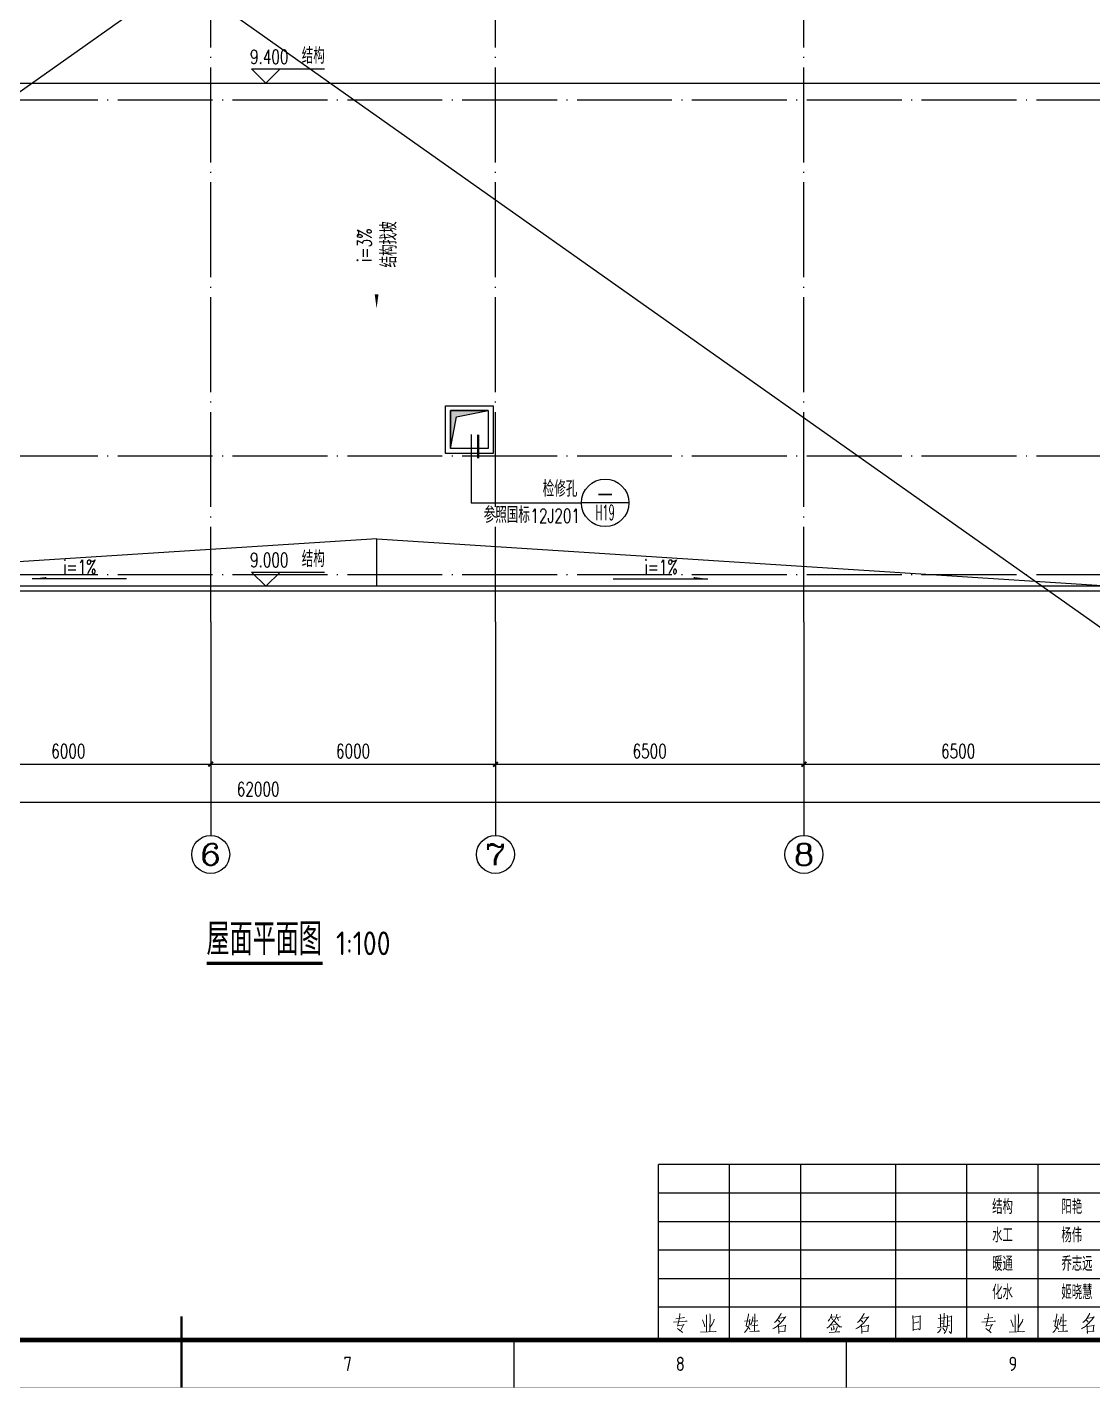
# Model space of a CAD drawing. Extents: x 93518 to 937116, y -359949 to 58022.
# Drawn here: x 891792 to 914245, y -122600 to -93918 of the extents above; entities that cross this region are included whole.
import ezdxf
from ezdxf.enums import TextEntityAlignment as Align

# ---------------------------------------------------------------- set-up
doc = ezdxf.new("R2010")
doc.units = 0
doc.header["$LTSCALE"] = 1000
doc.header["$MEASUREMENT"] = 0
doc.linetypes.add('DOTE', pattern=[2.42, 2, -0.2, 0.02, -0.2])
doc.layers.get('0').update_dxf_attribs({"color": 8, "linetype": 'CONTINUOUS'})
doc.layers.get('Defpoints').update_dxf_attribs({"color": 8, "linetype": 'CONTINUOUS'})
for name, color, linetype in [('-人员定位', 6, 'CONTINUOUS'), ('AXIS', 8, 'CONTINUOUS'), ('AXIS_TEXT', 8, 'CONTINUOUS'), ('DIM_ELEV', 8, 'CONTINUOUS'), ('DIM_IDEN', 8, 'CONTINUOUS'), ('DIM_SYMB', 8, 'CONTINUOUS'), ('DOTE', 8, 'DOTE'), ('D洞口', 8, 'CONTINUOUS'), ('HQ1', 8, 'CONTINUOUS'), ('HQ2', 8, 'CONTINUOUS'), ('PUB_TEXT', 8, 'CONTINUOUS'), ('STAIR', 8, 'CONTINUOUS')]:
    doc.layers.add(name, color=color, linetype=linetype)
doc.styles.add('_TCH_AXIS', font='complex.shx', dxfattribs={"bigfont": 'GBCBIG.shx'})
doc.styles.add('_TCH_DIM', font='simplex.shx', dxfattribs={"bigfont": 'gbcbig.shx'})
doc.styles.add('_TCH_DIM_T3', font='simplex.shx', dxfattribs={"width": 0.705882, "bigfont": 'gbcbig.shx'})
doc.styles.add('_TCH_LABEL', font='COMPLEX', dxfattribs={"bigfont": 'GBCBIG'})
doc.styles.add('COMPLEX', font='geditxt.shx', dxfattribs={"bigfont": 'hztxt1.shx'})
doc.styles.get("Standard").update_dxf_attribs({"font": 'GBENOR', "bigfont": 'GBCBIG'})
doc.dimstyles.new('_TCH_ARCH&&100', dxfattribs={"dimtxt": 297.5, "dimasz": 100, "dimexe": 250, "dimexo": 300, "dimgap": 126.25, "dimtad": 1, "dimdec": 0, "dimzin": 0, "dimdsep": 46, "dimtxsty": '_TCH_DIM_T3', "dimblk": 'ARCHTICK', "dimcen": 0.09, "dimclrt": 7, "dimazin": 2, "dimtfac": 1, "dimtdec": 0, "dimtix": 1, "dimtmove": 2, "dimatfit": 3, "dimfxl": 0, "dimtolj": 1, "dimtzin": 0, "dimarcsym": 0})

# ---------------------------------------------------------------- blocks, each defined once
blk = doc.blocks.new('GEDI_WK_A1')
at = {"color": 3}
for p, q in [((420.5, 0), (420.5, 10)), ((490.58, 0), (490.58, 10)), ((560.67, 0), (560.67, 10))]:
    blk.add_line(p, q, dxfattribs=at)
for points, const_width in [([(0, 0), (841, 0), (841, 594), (0, 594)], 0.1), ([(25, 10), (831, 10), (831, 584), (25, 584)], 1)]:
    blk.add_lwpolyline(points, close=True, dxfattribs=dict(at, const_width=const_width))
at = {"color": 3, "const_width": 0.5}
blk.add_lwpolyline([(420.5, 0), (420.5, 15)], dxfattribs=at)
at = {"color": 3}
for s, p in [('7', (455.54, 5)), ('8', (525.62, 5)), ('9', (595.71, 5))]:
    blk.add_text(s, height=3, dxfattribs=at).set_placement(p, align=Align.MIDDLE)
blk = doc.blocks.new('GEDI_HQ1_2012')
at = {"layer": 'HQ1', "color": 2}
for p, q in [((0, 37), (-65, 37)), ((-65, 0), (-65, 37)), ((-50, 0), (-50, 37)), ((-35, 0), (-35, 37)), ((-15, 0), (-15, 37)), ((0, 0), (0, 37)), ((-65, 31), (0, 31)), ((-65, 25), (0, 25)), ((-65, 19), (0, 19)), ((-65, 13), (0, 13)), ((-65, 7), (0, 7)), ((0, 0), (0, 7)), ((-65, 0), (0, 0))]:
    blk.add_line(p, q, dxfattribs=at)
at = {"layer": 'HQ1', "color": 7, "lineweight": 0}
for points in [[(-61.84, 3.75), (-58.95, 3.96), (-59.09, 3.99), (-59.26, 3.96)], [(-61.32, 4.51), (-59.5, 4.74), (-59.61, 4.74), (-59.81, 4.67)], [(-60.48, 5.59), (-60.45, 5.32), (-60.68, 4.06), (-60.94, 2.94), (-61, 3), (-59.61, 3.24), (-59.64, 3.34), (-60.33, 1.98)], [(-55.7, 4.3), (-55.3, 3.17), (-55.24, 2.8)], [(-54.89, 5.32), (-54.83, 5.02), (-54.83, 1.71)], [(-54.16, 5.56), (-54.1, 5.29), (-54.16, 1.74)], [(-53.24, 4.44), (-53.3, 3.99), (-53.67, 3.34), (-54.13, 2.66)], [(-45.7, 4.4), (-45.7, 4.26), (-45.81, 3.69), (-45.9, 3.24), (-45.95, 2.94), (-46.07, 2.69), (-46.25, 2.39), (-46.42, 2.12), (-46.62, 1.84), (-46.85, 1.57)], [(-46.82, 3.96), (-45.72, 4.09)], [(-46.04, 5.53), (-46.04, 5.36), (-46.48, 3), (-46.3, 2.9), (-46.1, 2.73), (-45.92, 2.59), (-45.78, 2.42), (-45.7, 2.25)], [(-45.12, 4.88), (-45.12, 4.64), (-45.26, 3.99), (-45.4, 3.58), (-45.58, 3.21)], [(-45.29, 3), (-44.07, 3.17), (-44.22, 3.17), (-44.36, 3.11)], [(-45.17, 3.96), (-44.02, 4.06), (-44.1, 4.09), (-44.27, 4.06)], [(-44.71, 5.53), (-44.68, 5.32), (-44.74, 1.88)], [(-39.56, 4.64), (-39.47, 4.61), (-38.17, 4.84), (-38.25, 4.91), (-38.49, 4.57), (-38.74, 4.2), (-39.01, 3.89), (-39.3, 3.58), (-39.62, 3.27), (-39.96, 2.97), (-40.34, 2.69), (-40.4, 2.66), (-40.63, 2.52), (-40.86, 2.36)], [(-39.15, 5.7), (-39.18, 5.46), (-39.53, 4.91), (-39.73, 4.57), (-39.96, 4.26), (-40.25, 3.92), (-40.54, 3.69)], [(-39.88, 4.26), (-39.82, 4.23), (-39.5, 3.92), (-39.47, 3.75), (-39.59, 3.99)], [(-39.73, 3.04), (-39.67, 2.94), (-39.62, 2.08), (-39.59, 1.98), (-39.59, 1.37), (-39.62, 1.64), (-39.62, 1.74), (-38.19, 1.91), (-38.22, 1.91), (-38.37, 1.91), (-38.22, 3.17), (-38.17, 3.11), (-38.25, 3.07), (-39.64, 2.87)], [(-27.95, 4.37), (-27.98, 4.2), (-28.44, 3.58), (-28.47, 3.51), (-28.7, 3.21), (-29.11, 2.83), (-29.31, 2.66), (-29.51, 2.49)], [(-28.5, 5.49), (-28.53, 5.26), (-28.76, 4.74), (-28.96, 4.33), (-29.2, 3.99)], [(-28.73, 4.81), (-27.89, 4.91)], [(-28.53, 4.78), (-28.33, 4.26)], [(-27.57, 3.27), (-28.5, 3.14)], [(-28.07, 2.94), (-27.95, 2.42), (-28.01, 2.15), (-28.01, 2.52)], [(-28.01, 4.13), (-26.85, 2.83), (-26.38, 2.83), (-26.85, 2.87), (-27.08, 3.11)], [(-27.43, 5.49), (-27.4, 5.32), (-27.75, 4.37)], [(-27.34, 2.9), (-27.34, 2.66), (-27.69, 1.71)], [(-27.6, 4.71), (-26.56, 4.88)], [(-27.28, 4.67), (-27.02, 4.13)], [(-22.07, 4.64), (-21.98, 4.61), (-20.68, 4.84), (-20.76, 4.91), (-20.99, 4.57), (-21.26, 4.2), (-21.52, 3.89), (-21.81, 3.58), (-22.12, 3.27), (-22.47, 2.97), (-22.85, 2.69), (-22.91, 2.66), (-23.14, 2.52), (-23.37, 2.36)], [(-21.66, 5.7), (-21.69, 5.46), (-22.04, 4.91), (-22.24, 4.57), (-22.47, 4.26), (-22.76, 3.92), (-23.05, 3.69)], [(-22.39, 4.26), (-22.33, 4.23), (-22.01, 3.92), (-21.98, 3.75), (-22.1, 3.99)], [(-22.24, 3.04), (-22.18, 2.94), (-22.12, 2.08), (-22.1, 1.98), (-22.1, 1.37), (-22.12, 1.64), (-22.12, 1.74), (-20.71, 1.91), (-20.74, 1.91), (-20.88, 1.91), (-20.74, 3.17), (-20.68, 3.11), (-20.76, 3.07), (-22.15, 2.87)], [(-11.41, 5.19), (-11.35, 4.84), (-11.32, 4.09), (-11.29, 3.31), (-11.29, 3.21), (-11.29, 2.66), (-11.29, 1.94), (-11.29, 2.18), (-10.17, 2.39), (-9.93, 2.15), (-9.87, 2.46), (-9.87, 2.87), (-9.84, 3.65), (-9.82, 4.47), (-9.82, 5.15), (-9.79, 5.05), (-11.32, 4.81)], [(-11.29, 3.58), (-10.17, 3.79), (-10.28, 3.82), (-10.54, 3.69)], [(-6.17, 2.63), (-4.37, 2.9), (-4.46, 2.94), (-4.57, 2.83)], [(-6.08, 4.57), (-4.37, 4.78)], [(-5.62, 5.49), (-5.56, 5.29), (-5.56, 2.73)], [(-5.53, 3.99), (-5.01, 4.09)], [(-5.5, 3.41), (-5.04, 3.51)], [(-4.8, 5.7), (-4.75, 5.49), (-4.83, 2.83)], [(-4.14, 5.22), (-4.05, 4.84), (-4.05, 4.09), (-4.08, 3.27), (-4.14, 2.76), (-4.28, 2.22), (-4.46, 1.88), (-4.78, 1.37)], [(-4.08, 3.07), (-4.02, 3.07), (-3.56, 3.17)], [(-4.05, 4.81), (-3.18, 4.98), (-3.27, 5.08), (-3.27, 4.03), (-3.27, 3.96), (-3.24, 2.42), (-3.27, 1.84), (-3.3, 1.5), (-3.33, 1.4), (-3.76, 1.84), (-3.36, 1.54)], [(-4.02, 3.96), (-3.53, 4.06)], [(-60.97, 2.42), (-60.62, 2.15), (-60.39, 1.98), (-60.13, 1.81), (-59.99, 1.67), (-59.9, 1.5)], [(-56.1, 1.64), (-52.83, 1.81), (-52.98, 1.84), (-53.3, 1.77)], [(-45.75, 1.81), (-43.72, 1.91), (-43.93, 1.94), (-44.27, 1.88)], [(-28.99, 1.61), (-26.79, 1.77), (-26.93, 1.77), (-27.25, 1.74)], [(-28.62, 2.66), (-28.47, 2.22), (-28.47, 2.01), (-28.5, 2.29)], [(-5.5, 2.42), (-5.53, 2.25), (-5.76, 1.91), (-5.97, 1.67), (-6.17, 1.5)], [(-5.04, 2.52), (-4.72, 2.12), (-4.72, 1.94), (-4.83, 2.25)]]:
    blk.add_lwpolyline(points, dxfattribs=at)
blk.add_text('223344', height=0.0001).set_placement((-22.1, 1.74))
blk = doc.blocks.new('GEDI_HQ2_2012')
at = {"layer": 'HQ2', "color": 2}
for p, q in [((0, 37), (-65, 37)), ((-65, 0), (-65, 37)), ((-50, 0), (-50, 37)), ((-35, 0), (-35, 37)), ((-15, 0), (-15, 37)), ((0, 0), (0, 37)), ((-65, 31), (0, 31)), ((-65, 25), (0, 25)), ((-65, 19), (0, 19)), ((-65, 13), (0, 13)), ((-65, 7), (0, 7)), ((0, 0), (0, 7)), ((-65, 0), (0, 0))]:
    blk.add_line(p, q, dxfattribs=at)
at = {"layer": 'HQ2', "color": 7, "lineweight": 0}
for points in [[(-61.84, 3.75), (-58.95, 3.96), (-59.09, 3.99), (-59.26, 3.96)], [(-61.32, 4.51), (-59.5, 4.74), (-59.61, 4.74), (-59.81, 4.67)], [(-60.48, 5.59), (-60.45, 5.32), (-60.68, 4.06), (-60.94, 2.94), (-61, 3), (-59.61, 3.24), (-59.64, 3.34), (-60.33, 1.98)], [(-55.7, 4.3), (-55.3, 3.17), (-55.24, 2.8)], [(-54.89, 5.32), (-54.83, 5.02), (-54.83, 1.71)], [(-54.16, 5.56), (-54.1, 5.29), (-54.16, 1.74)], [(-53.24, 4.44), (-53.3, 3.99), (-53.67, 3.34), (-54.13, 2.66)], [(-45.7, 4.4), (-45.7, 4.26), (-45.81, 3.69), (-45.9, 3.24), (-45.95, 2.94), (-46.07, 2.69), (-46.25, 2.39), (-46.42, 2.12), (-46.62, 1.84), (-46.85, 1.57)], [(-46.82, 3.96), (-45.72, 4.09)], [(-46.04, 5.53), (-46.04, 5.36), (-46.48, 3), (-46.3, 2.9), (-46.1, 2.73), (-45.92, 2.59), (-45.78, 2.42), (-45.7, 2.25)], [(-45.12, 4.88), (-45.12, 4.64), (-45.26, 3.99), (-45.4, 3.58), (-45.58, 3.21)], [(-45.29, 3), (-44.07, 3.17), (-44.22, 3.17), (-44.36, 3.11)], [(-45.17, 3.96), (-44.02, 4.06), (-44.1, 4.09), (-44.27, 4.06)], [(-44.71, 5.53), (-44.68, 5.32), (-44.74, 1.88)], [(-39.56, 4.64), (-39.47, 4.61), (-38.17, 4.84), (-38.25, 4.91), (-38.49, 4.57), (-38.74, 4.2), (-39.01, 3.89), (-39.3, 3.58), (-39.62, 3.27), (-39.96, 2.97), (-40.34, 2.69), (-40.4, 2.66), (-40.63, 2.52), (-40.86, 2.36)], [(-39.15, 5.7), (-39.18, 5.46), (-39.53, 4.91), (-39.73, 4.57), (-39.96, 4.26), (-40.25, 3.92), (-40.54, 3.69)], [(-39.88, 4.26), (-39.82, 4.23), (-39.5, 3.92), (-39.47, 3.75), (-39.59, 3.99)], [(-39.73, 3.04), (-39.67, 2.94), (-39.62, 2.08), (-39.59, 1.98), (-39.59, 1.37), (-39.62, 1.64), (-39.62, 1.74), (-38.19, 1.91), (-38.22, 1.91), (-38.37, 1.91), (-38.22, 3.17), (-38.17, 3.11), (-38.25, 3.07), (-39.64, 2.87)], [(-27.95, 4.37), (-27.98, 4.2), (-28.44, 3.58), (-28.47, 3.51), (-28.7, 3.21), (-29.11, 2.83), (-29.31, 2.66), (-29.51, 2.49)], [(-28.5, 5.49), (-28.53, 5.26), (-28.76, 4.74), (-28.96, 4.33), (-29.2, 3.99)], [(-28.73, 4.81), (-27.89, 4.91)], [(-28.53, 4.78), (-28.33, 4.26)], [(-27.57, 3.27), (-28.5, 3.14)], [(-28.07, 2.94), (-27.95, 2.42), (-28.01, 2.15), (-28.01, 2.52)], [(-28.01, 4.13), (-26.85, 2.83), (-26.38, 2.83), (-26.85, 2.87), (-27.08, 3.11)], [(-27.43, 5.49), (-27.4, 5.32), (-27.75, 4.37)], [(-27.34, 2.9), (-27.34, 2.66), (-27.69, 1.71)], [(-27.6, 4.71), (-26.56, 4.88)], [(-27.28, 4.67), (-27.02, 4.13)], [(-22.07, 4.64), (-21.98, 4.61), (-20.68, 4.84), (-20.76, 4.91), (-20.99, 4.57), (-21.26, 4.2), (-21.52, 3.89), (-21.81, 3.58), (-22.12, 3.27), (-22.47, 2.97), (-22.85, 2.69), (-22.91, 2.66), (-23.14, 2.52), (-23.37, 2.36)], [(-21.66, 5.7), (-21.69, 5.46), (-22.04, 4.91), (-22.24, 4.57), (-22.47, 4.26), (-22.76, 3.92), (-23.05, 3.69)], [(-22.39, 4.26), (-22.33, 4.23), (-22.01, 3.92), (-21.98, 3.75), (-22.1, 3.99)], [(-22.24, 3.04), (-22.18, 2.94), (-22.12, 2.08), (-22.1, 1.98), (-22.1, 1.37), (-22.12, 1.64), (-22.12, 1.74), (-20.71, 1.91), (-20.74, 1.91), (-20.88, 1.91), (-20.74, 3.17), (-20.68, 3.11), (-20.76, 3.07), (-22.15, 2.87)], [(-11.41, 5.19), (-11.35, 4.84), (-11.32, 4.09), (-11.29, 3.31), (-11.29, 3.21), (-11.29, 2.66), (-11.29, 1.94), (-11.29, 2.18), (-10.17, 2.39), (-9.93, 2.15), (-9.87, 2.46), (-9.87, 2.87), (-9.84, 3.65), (-9.82, 4.47), (-9.82, 5.15), (-9.79, 5.05), (-11.32, 4.81)], [(-11.29, 3.58), (-10.17, 3.79), (-10.28, 3.82), (-10.54, 3.69)], [(-6.17, 2.63), (-4.37, 2.9), (-4.46, 2.94), (-4.57, 2.83)], [(-6.08, 4.57), (-4.37, 4.78)], [(-5.62, 5.49), (-5.56, 5.29), (-5.56, 2.73)], [(-5.53, 3.99), (-5.01, 4.09)], [(-5.5, 3.41), (-5.04, 3.51)], [(-4.8, 5.7), (-4.75, 5.49), (-4.83, 2.83)], [(-4.14, 5.22), (-4.05, 4.84), (-4.05, 4.09), (-4.08, 3.27), (-4.14, 2.76), (-4.28, 2.22), (-4.46, 1.88), (-4.78, 1.37)], [(-4.08, 3.07), (-4.02, 3.07), (-3.56, 3.17)], [(-4.05, 4.81), (-3.18, 4.98), (-3.27, 5.08), (-3.27, 4.03), (-3.27, 3.96), (-3.24, 2.42), (-3.27, 1.84), (-3.3, 1.5), (-3.33, 1.4), (-3.76, 1.84), (-3.36, 1.54)], [(-4.02, 3.96), (-3.53, 4.06)], [(-60.97, 2.42), (-60.62, 2.15), (-60.39, 1.98), (-60.13, 1.81), (-59.99, 1.67), (-59.9, 1.5)], [(-56.1, 1.64), (-52.83, 1.81), (-52.98, 1.84), (-53.3, 1.77)], [(-45.75, 1.81), (-43.72, 1.91), (-43.93, 1.94), (-44.27, 1.88)], [(-28.99, 1.61), (-26.79, 1.77), (-26.93, 1.77), (-27.25, 1.74)], [(-28.62, 2.66), (-28.47, 2.22), (-28.47, 2.01), (-28.5, 2.29)], [(-5.5, 2.42), (-5.53, 2.25), (-5.76, 1.91), (-5.97, 1.67), (-6.17, 1.5)], [(-5.04, 2.52), (-4.72, 2.12), (-4.72, 1.94), (-4.83, 2.25)]]:
    blk.add_lwpolyline(points, dxfattribs=at)
blk.add_text('112233', height=0.0001).set_placement((-22.1, 1.74))
blk = doc.blocks.new('_ArchTick')
at = {"color": 0, "linetype": 'ByBlock', "const_width": 0.4}
blk.add_lwpolyline([(-0.5, -0.5), (0.5, 0.5)], dxfattribs=at)
blk = doc.blocks.new('*D553')
at = {"layer": 'AXIS', "color": 0, "lineweight": -2, "transparency": 16777216}
for p, q in [((889658, -106744), (889658, -109694)), ((895658, -106744), (895658, -109694)), ((889658, -109444), (895658, -109444))]:
    blk.add_line(p, q, dxfattribs=at)
at = {"layer": 'Defpoints', "color": 0, "transparency": 16777216}
for p in [(889658, -106444), (895658, -106444), (895658, -109444)]:
    blk.add_point(p, dxfattribs=at)
at = {"layer": 'AXIS', "color": 0, "lineweight": -2, "transparency": 16777216, "xscale": 100, "yscale": 100, "zscale": 100, "rotation": 180}
blk.add_blockref('_ArchTick', (889658, -109444), dxfattribs=at)
at = {"layer": 'AXIS', "color": 0, "lineweight": -2, "transparency": 16777216, "xscale": 100, "yscale": 100, "zscale": 100}
blk.add_blockref('_ArchTick', (895658, -109444), dxfattribs=at)
at = {"layer": 'AXIS', "color": 7, "transparency": 16777216, "insert": (892658, -109169), "char_height": 297.5, "attachment_point": 5, "style": '_TCH_DIM_T3'}
blk.add_mtext('\\A1;6000', dxfattribs=at)
blk = doc.blocks.new('*D554')
at = {"layer": 'AXIS', "color": 0, "lineweight": -2, "transparency": 16777216}
for p, q in [((895658, -106744), (895658, -109694)), ((901658, -106744), (901658, -109694)), ((895658, -109444), (901658, -109444))]:
    blk.add_line(p, q, dxfattribs=at)
at = {"layer": 'Defpoints', "color": 0, "transparency": 16777216}
for p in [(895658, -106444), (901658, -106444), (901658, -109444)]:
    blk.add_point(p, dxfattribs=at)
at = {"layer": 'AXIS', "color": 0, "lineweight": -2, "transparency": 16777216, "xscale": 100, "yscale": 100, "zscale": 100, "rotation": 180}
blk.add_blockref('_ArchTick', (895658, -109444), dxfattribs=at)
at = {"layer": 'AXIS', "color": 0, "lineweight": -2, "transparency": 16777216, "xscale": 100, "yscale": 100, "zscale": 100}
blk.add_blockref('_ArchTick', (901658, -109444), dxfattribs=at)
at = {"layer": 'AXIS', "color": 7, "transparency": 16777216, "insert": (898658, -109169), "char_height": 297.5, "attachment_point": 5, "style": '_TCH_DIM_T3'}
blk.add_mtext('\\A1;6000', dxfattribs=at)
blk = doc.blocks.new('*D555')
at = {"layer": 'AXIS', "color": 0, "lineweight": -2, "transparency": 16777216}
for p, q in [((901658, -106744), (901658, -109694)), ((908158, -106744), (908158, -109694)), ((901658, -109444), (908158, -109444))]:
    blk.add_line(p, q, dxfattribs=at)
at = {"layer": 'Defpoints', "color": 0, "transparency": 16777216}
for p in [(901658, -106444), (908158, -106444), (908158, -109444)]:
    blk.add_point(p, dxfattribs=at)
at = {"layer": 'AXIS', "color": 0, "lineweight": -2, "transparency": 16777216, "xscale": 100, "yscale": 100, "zscale": 100, "rotation": 180}
blk.add_blockref('_ArchTick', (901658, -109444), dxfattribs=at)
at = {"layer": 'AXIS', "color": 0, "lineweight": -2, "transparency": 16777216, "xscale": 100, "yscale": 100, "zscale": 100}
blk.add_blockref('_ArchTick', (908158, -109444), dxfattribs=at)
at = {"layer": 'AXIS', "color": 7, "transparency": 16777216, "insert": (904908, -109169), "char_height": 297.5, "attachment_point": 5, "style": '_TCH_DIM_T3'}
blk.add_mtext('\\A1;6500', dxfattribs=at)
blk = doc.blocks.new('*D556')
at = {"layer": 'AXIS', "color": 0, "lineweight": -2, "transparency": 16777216}
for p, q in [((908158, -106744), (908158, -109694)), ((914658, -106744), (914658, -109694)), ((908158, -109444), (914658, -109444))]:
    blk.add_line(p, q, dxfattribs=at)
at = {"layer": 'Defpoints', "color": 0, "transparency": 16777216}
for p in [(908158, -106444), (914658, -106444), (914658, -109444)]:
    blk.add_point(p, dxfattribs=at)
at = {"layer": 'AXIS', "color": 0, "lineweight": -2, "transparency": 16777216, "xscale": 100, "yscale": 100, "zscale": 100, "rotation": 180}
blk.add_blockref('_ArchTick', (908158, -109444), dxfattribs=at)
at = {"layer": 'AXIS', "color": 0, "lineweight": -2, "transparency": 16777216, "xscale": 100, "yscale": 100, "zscale": 100}
blk.add_blockref('_ArchTick', (914658, -109444), dxfattribs=at)
at = {"layer": 'AXIS', "color": 7, "transparency": 16777216, "insert": (911408, -109169), "char_height": 297.5, "attachment_point": 5, "style": '_TCH_DIM_T3'}
blk.add_mtext('\\A1;6500', dxfattribs=at)
blk = doc.blocks.new('*D559')
at = {"layer": 'AXIS', "color": 0, "lineweight": -2, "transparency": 16777216}
for p, q in [((865658, -106744), (865658, -110494)), ((927658, -106744), (927658, -110494)), ((865658, -110244), (927658, -110244))]:
    blk.add_line(p, q, dxfattribs=at)
at = {"layer": 'Defpoints', "color": 0, "transparency": 16777216}
for p in [(865658, -106444), (927658, -106444), (927658, -110244)]:
    blk.add_point(p, dxfattribs=at)
at = {"layer": 'AXIS', "color": 0, "lineweight": -2, "transparency": 16777216, "xscale": 100, "yscale": 100, "zscale": 100, "rotation": 180}
blk.add_blockref('_ArchTick', (865658, -110244), dxfattribs=at)
at = {"layer": 'AXIS', "color": 0, "lineweight": -2, "transparency": 16777216, "xscale": 100, "yscale": 100, "zscale": 100}
blk.add_blockref('_ArchTick', (927658, -110244), dxfattribs=at)
at = {"layer": 'AXIS', "color": 7, "transparency": 16777216, "insert": (896658, -109969), "char_height": 297.5, "attachment_point": 5, "style": '_TCH_DIM_T3'}
blk.add_mtext('\\A1;62000', dxfattribs=at)
blk = doc.blocks.new('_AXISO')
blk.add_circle((0, 0), 0.5)
at = {"layer": 'AXIS_TEXT', "style": 'COMPLEX', "width": 1.041667}
blk.add_attdef('A', text='', height=0.56, dxfattribs=at).set_placement((-0.25, -0.28), (0.25, -0.28), align=Align.FIT)

msp = doc.modelspace()

# ---------------------------------------------------------------- hatches: boundary and pattern name
msp.add_hatch(color=0).paths.add_polyline_path([(900707.8, -101994.5), (900707.8, -102794.5), (900835, -102123.5), (901507.8, -101994.5)])
at = {"layer": 'DIM_SYMB'}
for points in [[(891892.5, -105539.1), (892192.5, -105539.1), (892192.5, -105499.1)], [(906132.2, -105539.1), (905832.2, -105539.1), (905832.2, -105499.1)]]:
    msp.add_hatch(color=256, dxfattribs=at).paths.add_polyline_path(points)

# ---------------------------------------------------------------- linework, layer by layer
at = {"layer": '-人员定位'}
for p, q in [((852991.4, -63174.9), (937091.4, -122574.9)), ((937091.4, -63174.9), (852991.4, -122574.9))]:
    msp.add_line(p, q, dxfattribs=at)
at = {"color": 2}
msp.add_line((865507.8, -95094.5), (927807.8, -95094.5), dxfattribs=at)
for points in [[(927907.8, -95094.5), (927907.8, -105794.5), (865407.8, -105794.5), (865407.8, -95094.5)], [(927807.8, -95194.5), (927807.8, -105694.5), (865507.8, -105694.5), (865507.8, -95094.5)]]:
    msp.add_lwpolyline(points)
at = {"color": 4}
for points in [[(901607.8, -101894.5), (901607.8, -102894.5), (900607.8, -102894.5), (900607.8, -101894.5)], [(901507.8, -101994.5), (901507.8, -102794.5), (900707.8, -102794.5), (900707.8, -101994.5)]]:
    msp.add_lwpolyline(points, close=True, dxfattribs=at)
at = {"layer": 'AXIS'}
for p, q in [((895657.8, -106444.5), (895657.8, -110944.5)), ((901657.8, -106444.5), (901657.8, -110944.5)), ((908157.8, -106444.5), (908157.8, -110944.5))]:
    msp.add_line(p, q, dxfattribs=at)
at = {"layer": 'DIM_ELEV'}
for p, q in [((896821, -95094.5), (896521, -94794.5)), ((896521, -94794.5), (898056.8, -94794.5)), ((896821, -95094.5), (897121, -94794.5)), ((896821, -105694.5), (896521, -105394.5)), ((896521, -105394.5), (898056.8, -105394.5)), ((896821, -105694.5), (897121, -105394.5))]:
    msp.add_line(p, q, dxfattribs=at)
at = {"layer": 'DIM_IDEN'}
for p, q in [((901143.1, -102497.9), (901143.1, -103937.6)), ((901143.1, -103937.6), (903469.9, -103937.6)), ((904469.9, -103937.6), (903469.9, -103937.6))]:
    msp.add_line(p, q, dxfattribs=at)
at = {"layer": 'DIM_IDEN', "const_width": 50}
msp.add_lwpolyline([(901293.1, -102497.9), (901293.1, -102997.9)], dxfattribs=at)
at = {"layer": 'DIM_IDEN'}
msp.add_circle((903969.9, -103937.6), 500, dxfattribs=at)
at = {"layer": 'DIM_SYMB'}
msp.add_lwpolyline([(899153.6, -97164.1, 0, 0, 0), (899153.6, -99841.6, 0, 80, 0), (899153.6, -99541.6, 0, 0, 0)], format="xyseb", dxfattribs=at)
for points in [[(893885.3, -105539.1), (891892.5, -105539.1)], [(904139.3, -105539.1), (906132.2, -105539.1)]]:
    msp.add_lwpolyline(points, dxfattribs=at)
at = {"layer": 'DIM_SYMB', "lineweight": 0, "const_width": 70}
msp.add_lwpolyline([(895570.3, -113635.9), (898018.8, -113635.9)], dxfattribs=at)
at = {"layer": 'DOTE'}
for p, q in [((895657.8, -106444.5), (895657.8, -72444.5)), ((901657.8, -106444.5), (901657.8, -72444.5)), ((908157.8, -106444.5), (908157.8, -72444.5)), ((864657.8, -95444.5), (928657.8, -95444.5)), ((864657.8, -102944.5), (928657.8, -102944.5)), ((864657.8, -105444.5), (928657.8, -105444.5))]:
    msp.add_line(p, q, dxfattribs=at)
at = {"layer": 'D洞口'}
msp.add_lwpolyline([(900707.8, -101994.5), (900707.8, -102794.5), (900835, -102123.5), (901507.8, -101994.5)], close=True, dxfattribs=at)
at = {"layer": 'STAIR'}
for p, q in [((899157.8, -104694.5), (883657.8, -105694.5)), ((899157.8, -105694.5), (899157.8, -104694.5)), ((899157.8, -104694.5), (914657.8, -105694.5))]:
    msp.add_line(p, q, dxfattribs=at)

# ---------------------------------------------------------------- block references
at = {"xscale": 100, "yscale": 100, "zscale": 100}
for name, p in [('GEDI_WK_A1', (852991.4, -122574.9)), ('GEDI_HQ2_2012', (911591.4, -121574.9)), ('GEDI_HQ1_2012', (918091.4, -121574.9))]:
    msp.add_blockref(name, p, dxfattribs=at)
at = {"layer": 'AXIS'}
ref = msp.add_blockref('_AXISO', (895657.8, -111344.5), dxfattribs=dict(at, xscale=800, yscale=800, zscale=800))
ref.add_attrib('A', '6', dxfattribs={"layer": 'AXIS_TEXT', "height": 452.5, "style": '_TCH_AXIS', "width": 1.5}).set_placement((895431.5, -111570.8), (895884.1, -111570.8), align=Align.FIT)
ref = msp.add_blockref('_AXISO', (901657.8, -111344.5), dxfattribs=dict(at, xscale=800, yscale=800, zscale=800))
ref.add_attrib('A', '7', dxfattribs={"layer": 'AXIS_TEXT', "height": 452.5, "style": '_TCH_AXIS', "width": 1.5}).set_placement((901431.5, -111570.8), (901884.1, -111570.8), align=Align.FIT)
ref = msp.add_blockref('_AXISO', (908157.8, -111344.5), dxfattribs=dict(at, xscale=800, yscale=800, zscale=800))
ref.add_attrib('A', '8', dxfattribs={"layer": 'AXIS_TEXT', "height": 452.5, "style": '_TCH_AXIS', "width": 1.5}).set_placement((907931.5, -111570.8), (908384.1, -111570.8), align=Align.FIT)

# ---------------------------------------------------------------- texts
at = {"layer": 'DIM_ELEV', "color": 7, "style": '_TCH_DIM'}
for p in [(897576.3, -94689.5), (897576.3, -105289.5)]:
    msp.add_text('结构', height=337.59, dxfattribs=at).set_placement(p)
at = {"layer": 'DIM_ELEV', "color": 7, "style": '_TCH_DIM', "width": 0.705882}
for s, p in [('9.400', (896486.3, -94689.5)), ('9.000', (896486.3, -105289.5))]:
    msp.add_text(s, height=297.5, dxfattribs=at).set_placement(p)
at = {"layer": 'DIM_IDEN', "color": 7, "style": '_TCH_DIM'}
for s, p in [('检修孔', (902653.7, -103810.2)), ('参照国标', (901411.9, -104359.1))]:
    msp.add_text(s, height=337.59, dxfattribs=at).set_placement(p)
at = {"layer": 'DIM_IDEN', "color": 7, "style": '_TCH_LABEL'}
for s, height, width, p, p2 in [('-', 322, 1.458333, (903768.7, -103897.3), (904171.2, -103897.3)), ('H19', 321.99, 0.495283, (903768.7, -104299.8), (904171.2, -104299.8))]:
    msp.add_text(s, height=height, dxfattribs=dict(at, width=width)).set_placement(p, p2, align=Align.FIT)
at = {"layer": 'DIM_IDEN', "color": 7, "style": '_TCH_DIM', "width": 0.705882}
msp.add_text('12J201', height=297.5, dxfattribs=at).set_placement((902394.9, -104359.1))
at = {"layer": 'DIM_SYMB', "color": 7, "style": '_TCH_DIM'}
msp.add_text('结构找坡', height=337.59, rotation=90, dxfattribs=at).set_placement((899578.8, -98979.4))
at = {"layer": 'DIM_SYMB', "color": 7, "style": '_TCH_DIM', "width": 0.705882}
msp.add_text('i=3%%%', height=297.5, rotation=90, dxfattribs=at).set_placement((899048.6, -98862.8))
for p in [(892548.9, -105434.1), (904795.8, -105434.1)]:
    msp.add_text('i=1%%%', height=297.5, dxfattribs=at).set_placement(p)
at = {"layer": 'DIM_SYMB', "color": 7}
for s, height, p in [('屋面平面图', 675.18, (895570.3, -113466.2)), ('1:100', 500, (898298.8, -113466.2))]:
    msp.add_text(s, height=height, dxfattribs=at).set_placement(p)
at = {"layer": 'PUB_TEXT'}
for s, p in [('结构', (912124.3, -118916.9)), ('阳艳', (913582.9, -118916.9)), ('水工', (912124.3, -119516.9)), ('杨伟', (913582.9, -119516.9)), ('暖通', (912124.3, -120116.9)), ('乔志远', (913582.9, -120116.9)), ('化水', (912124.3, -120716.9)), ('姬晓慧', (913582.9, -120716.9))]:
    msp.add_text(s, height=303.83, dxfattribs=at).set_placement(p)

# ---------------------------------------------------------------- dimensions: what is measured, and where the dimension line sits
at = {"layer": 'AXIS'}
for p1, p2, distance, picture, middle in [((865657.8, -106444.5), (927657.8, -106444.5), -3800, '*D559', (896657.8, -109969.5)), ((889657.8, -106444.5), (895657.8, -106444.5), -3000, '*D553', (892657.8, -109169.5)), ((895657.8, -106444.5), (901657.8, -106444.5), -3000, '*D554', (898657.8, -109169.5)), ((901657.8, -106444.5), (908157.8, -106444.5), -3000, '*D555', (904907.8, -109169.5)), ((908157.8, -106444.5), (914657.8, -106444.5), -3000, '*D556', (911407.8, -109169.5))]:
    dim = msp.add_aligned_dim(p1=p1, p2=p2, distance=distance, dimstyle='_TCH_ARCH&&100', dxfattribs=at)
    dim.commit()
    dim.dimension.update_dxf_attribs({"geometry": picture, "text_midpoint": middle})

doc.saveas('drawing.dxf')
